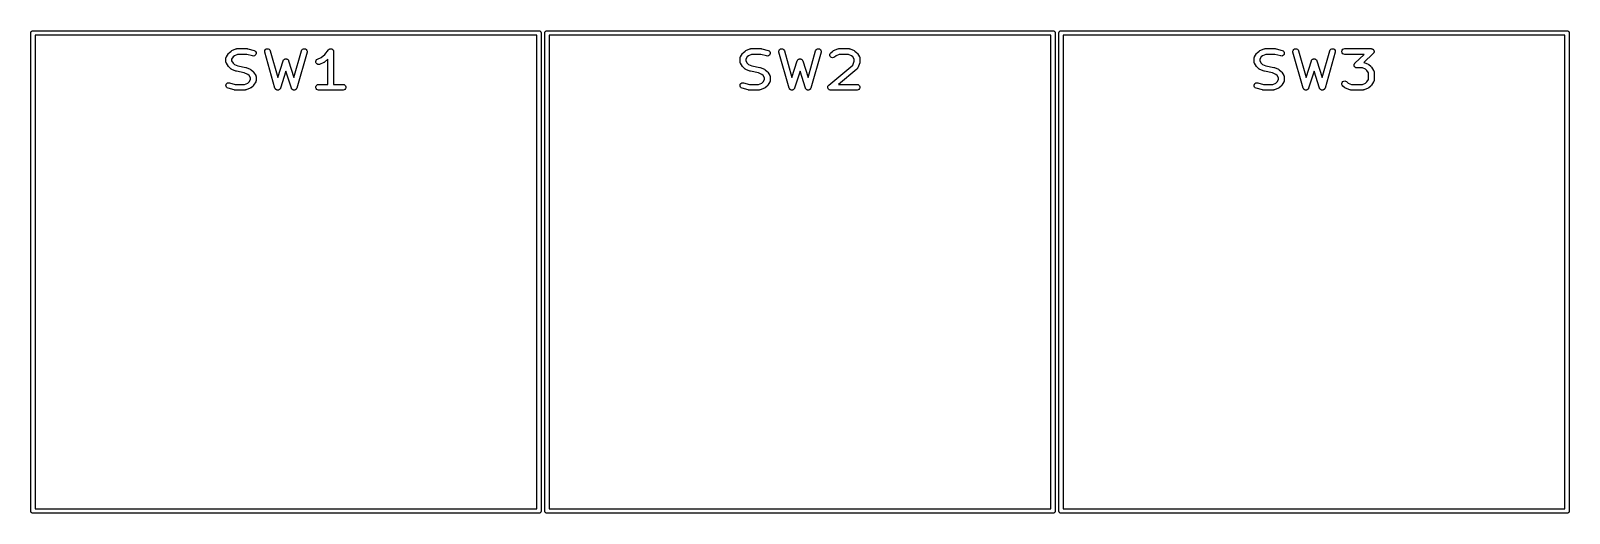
# Model space of a CAD drawing. Extents: x 113 to 222, y -82 to -65.
# Drawn here: x 112.8 to 167.6, y -82.2 to -65.1 of the extents above; entities that cross this region are included whole.
import ezdxf

# ---------------------------------------------------------------- set-up
doc = ezdxf.new("R2010")
doc.units = 0
doc.header["$MEASUREMENT"] = 0
doc.layers.add('BLACK', color=7, linetype='CONTINUOUS')

msp = doc.modelspace()

# ---------------------------------------------------------------- linework, layer by layer
at = {"layer": 'BLACK', "linetype": 'CONTINUOUS'}
for p, q in [((112.851, -65.1277), (112.853, -65.1213)), ((112.853, -65.1213), (112.857, -65.1161)), ((112.857, -65.1161), (112.861, -65.1103)), ((112.861, -65.1103), (112.866, -65.1059)), ((112.866, -65.1059), (112.87, -65.1007)), ((112.87, -65.1007), (112.876, -65.0973)), ((112.876, -65.0973), (112.881, -65.093)), ((112.881, -65.093), (112.888, -65.0907)), ((112.888, -65.0907), (112.894, -65.0873)), ((112.894, -65.0873), (112.9, -65.0861)), ((112.9, -65.0861), (112.907, -65.0838)), ((112.907, -65.0838), (112.913, -65.0838)), ((112.913, -65.0838), (112.913, -65.0838)), ((112.913, -65.0838), (130.927, -65.0838)), ((130.927, -65.0838), (130.933, -65.0838)), ((130.927, -65.0838), (130.927, -65.0838)), ((130.933, -65.0838), (130.94, -65.0861)), ((130.94, -65.0861), (130.946, -65.0873)), ((130.946, -65.0873), (130.952, -65.0907)), ((130.952, -65.0907), (130.959, -65.093)), ((130.959, -65.093), (130.964, -65.0973)), ((130.964, -65.0973), (130.97, -65.1007)), ((130.97, -65.1007), (130.974, -65.1059)), ((130.974, -65.1059), (130.979, -65.1103)), ((130.979, -65.1103), (130.983, -65.1161)), ((130.983, -65.1161), (130.987, -65.1213)), ((130.987, -65.1213), (130.989, -65.1277)), ((131.139, -65.1277), (131.141, -65.1213)), ((131.141, -65.1213), (131.145, -65.1161)), ((131.145, -65.1161), (131.149, -65.1103)), ((131.149, -65.1103), (131.154, -65.1059)), ((131.154, -65.1059), (131.158, -65.1007)), ((131.158, -65.1007), (131.164, -65.0973)), ((131.164, -65.0973), (131.169, -65.093)), ((131.169, -65.093), (131.176, -65.0907)), ((131.176, -65.0907), (131.182, -65.0873)), ((131.182, -65.0873), (131.188, -65.0861)), ((131.188, -65.0861), (131.195, -65.0838)), ((131.195, -65.0838), (131.201, -65.0838)), ((131.201, -65.0838), (131.201, -65.0838)), ((131.201, -65.0838), (149.215, -65.0838)), ((149.215, -65.0838), (149.221, -65.0838)), ((149.215, -65.0838), (149.215, -65.0838)), ((149.221, -65.0838), (149.228, -65.0861)), ((149.228, -65.0861), (149.234, -65.0873)), ((149.234, -65.0873), (149.24, -65.0907)), ((149.24, -65.0907), (149.247, -65.093)), ((149.247, -65.093), (149.252, -65.0973)), ((149.252, -65.0973), (149.258, -65.1007)), ((149.258, -65.1007), (149.262, -65.1059)), ((149.262, -65.1059), (149.267, -65.1103)), ((149.267, -65.1103), (149.271, -65.1161)), ((149.271, -65.1161), (149.275, -65.1213)), ((149.275, -65.1213), (149.277, -65.1277)), ((149.427, -65.1277), (149.429, -65.1213)), ((149.429, -65.1213), (149.433, -65.1161)), ((149.433, -65.1161), (149.437, -65.1103)), ((149.437, -65.1103), (149.442, -65.1059)), ((149.442, -65.1059), (149.446, -65.1007)), ((149.446, -65.1007), (149.452, -65.0973)), ((149.452, -65.0973), (149.457, -65.093)), ((149.457, -65.093), (149.464, -65.0907)), ((149.464, -65.0907), (149.47, -65.0873)), ((149.47, -65.0873), (149.476, -65.0861)), ((149.476, -65.0861), (149.483, -65.0838)), ((149.483, -65.0838), (149.489, -65.0838)), ((149.489, -65.0838), (149.489, -65.0838)), ((149.489, -65.0838), (167.503, -65.0838)), ((167.503, -65.0838), (167.509, -65.0838)), ((167.503, -65.0838), (167.503, -65.0838)), ((167.509, -65.0838), (167.516, -65.0861)), ((167.516, -65.0861), (167.522, -65.0873)), ((167.522, -65.0873), (167.528, -65.0907)), ((167.528, -65.0907), (167.535, -65.093)), ((167.535, -65.093), (167.54, -65.0973)), ((167.54, -65.0973), (167.546, -65.1007)), ((167.546, -65.1007), (167.55, -65.1059)), ((167.55, -65.1059), (167.555, -65.1103)), ((167.555, -65.1103), (167.559, -65.1161)), ((167.559, -65.1161), (167.563, -65.1213)), ((167.563, -65.1213), (167.565, -65.1277)), ((112.844, -65.1466), (112.846, -65.1402)), ((112.844, -65.1533), (112.844, -65.1466)), ((112.844, -82.1667), (112.844, -65.1533)), ((112.846, -65.1402), (112.847, -65.1335)), ((112.847, -65.1335), (112.851, -65.1277)), ((112.996, -65.2362), (112.996, -82.0838)), ((130.844, -65.2362), (112.996, -65.2362)), ((130.844, -82.0838), (130.844, -65.2362)), ((130.989, -65.1277), (130.993, -65.1335)), ((130.993, -65.1335), (130.994, -65.1402)), ((130.994, -65.1402), (130.996, -65.1466)), ((130.996, -65.1466), (130.996, -65.1533)), ((130.996, -65.1533), (130.996, -65.1533)), ((130.996, -65.1533), (130.996, -82.1667)), ((131.132, -65.1466), (131.134, -65.1402)), ((131.132, -65.1533), (131.132, -65.1466)), ((131.132, -82.1667), (131.132, -65.1533)), ((131.134, -65.1402), (131.135, -65.1335)), ((131.135, -65.1335), (131.139, -65.1277)), ((131.284, -65.2362), (131.284, -82.0838)), ((149.132, -65.2362), (131.284, -65.2362)), ((149.132, -82.0838), (149.132, -65.2362)), ((149.277, -65.1277), (149.281, -65.1335)), ((149.281, -65.1335), (149.282, -65.1402)), ((149.282, -65.1402), (149.284, -65.1466)), ((149.284, -65.1466), (149.284, -65.1533)), ((149.284, -65.1533), (149.284, -65.1533)), ((149.284, -65.1533), (149.284, -82.1667)), ((149.42, -65.1466), (149.422, -65.1402)), ((149.42, -65.1533), (149.42, -65.1466)), ((149.42, -82.1667), (149.42, -65.1533)), ((149.422, -65.1402), (149.423, -65.1335)), ((149.423, -65.1335), (149.427, -65.1277)), ((149.572, -65.2362), (149.572, -82.0838)), ((167.42, -65.2362), (149.572, -65.2362)), ((167.42, -82.0838), (167.42, -65.2362)), ((167.565, -65.1277), (167.569, -65.1335)), ((167.569, -65.1335), (167.57, -65.1402)), ((167.57, -65.1402), (167.572, -65.1466)), ((167.572, -65.1466), (167.572, -65.1533)), ((167.572, -65.1533), (167.572, -65.1533)), ((167.572, -65.1533), (167.572, -82.1667)), ((119.786, -66.0627), (119.788, -66.0531)), ((119.786, -66.1836), (119.786, -66.0627)), ((119.788, -66.1932), (119.786, -66.1836)), ((119.788, -66.0434), (119.791, -66.0358)), ((119.788, -66.0531), (119.788, -66.0434)), ((119.788, -66.203), (119.788, -66.1932)), ((119.791, -66.2105), (119.788, -66.203)), ((119.791, -66.0358), (119.793, -66.0279)), ((119.793, -66.2184), (119.791, -66.2105)), ((119.793, -66.0279), (119.797, -66.0195)), ((119.797, -66.2268), (119.793, -66.2184)), ((119.797, -66.0195), (119.801, -66.0104)), ((119.801, -66.0104), (119.873, -65.8895)), ((119.873, -65.8895), (119.885, -65.8767)), ((119.885, -65.8767), (119.896, -65.8637)), ((119.896, -65.8637), (119.968, -65.8032)), ((119.968, -65.8032), (119.981, -65.7956)), ((119.981, -65.7956), (119.994, -65.7875)), ((120.039, -66.0088), (119.99, -66.0908)), ((119.99, -66.0908), (119.99, -66.1555)), ((119.99, -66.1555), (120.039, -66.2376)), ((119.994, -65.7875), (120.139, -65.727)), ((120.086, -65.9691), (120.039, -66.0088)), ((120.199, -65.9224), (120.086, -65.9691)), ((120.139, -65.727), (120.142, -65.7265)), ((120.142, -65.7265), (120.144, -65.7253)), ((120.144, -65.7253), (120.159, -65.7226)), ((120.159, -65.7226), (120.174, -65.7193)), ((120.174, -65.7193), (120.176, -65.7196)), ((120.176, -65.7196), (120.178, -65.7192)), ((120.178, -65.7192), (120.541, -65.7192)), ((120.527, -65.9224), (120.199, -65.9224)), ((120.732, -65.9791), (120.527, -65.9224)), ((120.541, -65.7192), (120.555, -65.7216)), ((120.555, -65.7216), (120.568, -65.7229)), ((120.568, -65.7229), (120.786, -65.7834)), ((120.767, -65.9825), (120.732, -65.9791)), ((120.801, -65.9737), (120.767, -65.9825)), ((120.786, -65.7834), (120.818, -65.7986)), ((120.83, -65.9537), (120.801, -65.9737)), ((120.818, -65.7986), (120.843, -65.8237)), ((120.851, -65.925), (120.83, -65.9537)), ((120.843, -65.8237), (120.857, -65.8559)), ((120.86, -65.891), (120.851, -65.925)), ((120.857, -65.8559), (120.86, -65.891)), ((121.166, -65.8136), (121.174, -65.7794)), ((121.169, -65.8487), (121.166, -65.8136)), ((121.532, -67.1187), (121.169, -65.8487)), ((121.174, -65.7794), (121.194, -65.7501)), ((121.194, -65.7501), (121.222, -65.7294)), ((121.222, -65.7294), (121.256, -65.7197)), ((121.256, -65.7197), (121.292, -65.7222)), ((121.292, -65.7222), (121.324, -65.7366)), ((121.324, -65.7366), (121.349, -65.7611)), ((121.349, -65.7611), (121.365, -65.7929)), ((121.365, -65.7929), (121.635, -66.7402)), ((121.635, -66.7402), (121.823, -66.1527)), ((121.823, -66.1527), (121.825, -66.1491)), ((121.825, -66.1491), (121.826, -66.1452)), ((121.826, -66.1452), (121.833, -66.1336)), ((121.833, -66.1336), (121.84, -66.1214)), ((121.84, -66.1214), (121.843, -66.1187)), ((121.843, -66.1187), (121.845, -66.1153)), ((121.845, -66.1153), (121.856, -66.1069)), ((121.856, -66.1069), (121.866, -66.0977)), ((121.866, -66.0977), (121.87, -66.0962)), ((121.87, -66.0962), (121.873, -66.0937)), ((121.873, -66.0937), (121.886, -66.0895)), ((121.886, -66.0895), (121.898, -66.0843)), ((121.898, -66.0843), (121.902, -66.0842)), ((121.902, -66.0842), (121.906, -66.083)), ((121.906, -66.083), (121.92, -66.0835)), ((121.92, -66.0835), (121.934, -66.083)), ((121.934, -66.083), (121.938, -66.0842)), ((121.938, -66.0842), (121.942, -66.0843)), ((121.942, -66.0843), (121.954, -66.0895)), ((121.954, -66.0895), (121.967, -66.0937)), ((121.967, -66.0937), (121.97, -66.0962)), ((121.97, -66.0962), (121.974, -66.0977)), ((121.974, -66.0977), (121.984, -66.1069)), ((121.984, -66.1069), (121.995, -66.1153)), ((121.995, -66.1153), (121.997, -66.1187)), ((121.997, -66.1187), (122, -66.1214)), ((122, -66.1214), (122.007, -66.1336)), ((122.007, -66.1336), (122.014, -66.1452)), ((122.014, -66.1452), (122.015, -66.1491)), ((122.015, -66.1491), (122.017, -66.1527)), ((122.017, -66.1527), (122.205, -66.7402)), ((122.205, -66.7402), (122.475, -65.7929)), ((122.671, -65.8487), (122.308, -67.1187)), ((122.475, -65.7929), (122.491, -65.7611)), ((122.491, -65.7611), (122.516, -65.7366)), ((122.516, -65.7366), (122.548, -65.7222)), ((122.548, -65.7222), (122.584, -65.7197)), ((122.584, -65.7197), (122.618, -65.7294)), ((122.618, -65.7294), (122.646, -65.7501)), ((122.646, -65.7501), (122.666, -65.7794)), ((122.666, -65.7794), (122.674, -65.8136)), ((122.674, -65.8136), (122.671, -65.8487)), ((122.98, -66.1706), (122.991, -66.1369)), ((122.982, -66.2058), (122.98, -66.1706)), ((122.996, -66.2384), (122.982, -66.2058)), ((122.991, -66.1369), (123.012, -66.1089)), ((123.012, -66.1089), (123.042, -66.0898)), ((123.042, -66.0898), (123.173, -66.0353)), ((123.265, -66.2169), (123.12, -66.2774)), ((123.173, -66.0353), (123.299, -65.9307)), ((123.278, -66.2087), (123.265, -66.2169)), ((123.291, -66.2012), (123.278, -66.2087)), ((123.415, -66.0982), (123.291, -66.2012)), ((123.299, -65.9307), (123.437, -65.7573)), ((123.415, -66.9892), (123.415, -66.0982)), ((123.437, -65.7573), (123.438, -65.7565)), ((123.438, -65.7565), (123.439, -65.7555)), ((123.439, -65.7555), (123.451, -65.7449)), ((123.451, -65.7449), (123.464, -65.734)), ((123.464, -65.734), (123.465, -65.7336)), ((123.465, -65.7336), (123.466, -65.7328)), ((123.466, -65.7328), (123.481, -65.7272)), ((123.481, -65.7272), (123.497, -65.7212)), ((123.497, -65.7212), (123.498, -65.7211)), ((123.498, -65.7211), (123.499, -65.7207)), ((123.499, -65.7207), (123.515, -65.7207)), ((123.515, -65.7207), (123.532, -65.7203)), ((123.532, -65.7203), (123.533, -65.7207)), ((123.533, -65.7207), (123.534, -65.7207)), ((123.534, -65.7207), (123.55, -65.7264)), ((123.55, -65.7264), (123.565, -65.7316)), ((123.565, -65.7316), (123.566, -65.7324)), ((123.566, -65.7324), (123.567, -65.7328)), ((123.567, -65.7328), (123.58, -65.7434)), ((123.58, -65.7434), (123.593, -65.7537)), ((123.593, -65.7537), (123.593, -65.7547)), ((123.593, -65.7547), (123.594, -65.7555)), ((123.594, -65.7555), (123.603, -65.7697)), ((123.603, -65.7697), (123.611, -65.7838)), ((123.611, -65.7838), (123.611, -65.785)), ((123.611, -65.785), (123.612, -65.786)), ((123.612, -65.786), (123.615, -65.8023)), ((123.615, -65.8023), (123.618, -65.8184)), ((123.618, -65.8184), (123.618, -65.8196)), ((123.618, -65.8196), (123.618, -65.8208)), ((123.618, -65.8208), (123.618, -66.9892)), ((138.074, -66.0627), (138.076, -66.0531)), ((138.074, -66.1836), (138.074, -66.0627)), ((138.076, -66.1932), (138.074, -66.1836)), ((138.076, -66.0434), (138.079, -66.0358)), ((138.076, -66.0531), (138.076, -66.0434)), ((138.076, -66.203), (138.076, -66.1932)), ((138.079, -66.2105), (138.076, -66.203)), ((138.079, -66.0358), (138.081, -66.0279)), ((138.081, -66.2184), (138.079, -66.2105)), ((138.081, -66.0279), (138.085, -66.0195)), ((138.085, -66.2268), (138.081, -66.2184)), ((138.085, -66.0195), (138.089, -66.0104)), ((138.089, -66.0104), (138.161, -65.8895)), ((138.161, -65.8895), (138.173, -65.8767)), ((138.173, -65.8767), (138.184, -65.8637)), ((138.184, -65.8637), (138.256, -65.8032)), ((138.256, -65.8032), (138.269, -65.7956)), ((138.269, -65.7956), (138.282, -65.7875)), ((138.327, -66.0088), (138.278, -66.0908)), ((138.278, -66.0908), (138.278, -66.1555)), ((138.278, -66.1555), (138.327, -66.2376)), ((138.282, -65.7875), (138.427, -65.727)), ((138.374, -65.9691), (138.327, -66.0088)), ((138.487, -65.9224), (138.374, -65.9691)), ((138.427, -65.727), (138.43, -65.7265)), ((138.43, -65.7265), (138.432, -65.7253)), ((138.432, -65.7253), (138.447, -65.7226)), ((138.447, -65.7226), (138.462, -65.7193)), ((138.462, -65.7193), (138.464, -65.7196)), ((138.464, -65.7196), (138.466, -65.7192)), ((138.466, -65.7192), (138.829, -65.7192)), ((138.815, -65.9224), (138.487, -65.9224)), ((139.02, -65.9791), (138.815, -65.9224)), ((138.829, -65.7192), (138.843, -65.7216)), ((138.843, -65.7216), (138.856, -65.7229)), ((138.856, -65.7229), (139.074, -65.7834)), ((139.055, -65.9825), (139.02, -65.9791)), ((139.089, -65.9737), (139.055, -65.9825)), ((139.074, -65.7834), (139.106, -65.7986)), ((139.118, -65.9537), (139.089, -65.9737)), ((139.106, -65.7986), (139.131, -65.8237)), ((139.139, -65.925), (139.118, -65.9537)), ((139.131, -65.8237), (139.145, -65.8559)), ((139.148, -65.891), (139.139, -65.925)), ((139.145, -65.8559), (139.148, -65.891)), ((139.454, -65.8136), (139.462, -65.7794)), ((139.457, -65.8487), (139.454, -65.8136)), ((139.82, -67.1187), (139.457, -65.8487)), ((139.462, -65.7794), (139.482, -65.7501)), ((139.482, -65.7501), (139.51, -65.7294)), ((139.51, -65.7294), (139.544, -65.7197)), ((139.544, -65.7197), (139.58, -65.7222)), ((139.58, -65.7222), (139.612, -65.7366)), ((139.612, -65.7366), (139.637, -65.7611)), ((139.637, -65.7611), (139.653, -65.7929)), ((139.653, -65.7929), (139.923, -66.7402)), ((139.923, -66.7402), (140.111, -66.1527)), ((140.111, -66.1527), (140.113, -66.1491)), ((140.113, -66.1491), (140.114, -66.1452)), ((140.114, -66.1452), (140.121, -66.1336)), ((140.121, -66.1336), (140.128, -66.1214)), ((140.128, -66.1214), (140.131, -66.1187)), ((140.131, -66.1187), (140.133, -66.1153)), ((140.133, -66.1153), (140.144, -66.1069)), ((140.144, -66.1069), (140.154, -66.0977)), ((140.154, -66.0977), (140.158, -66.0962)), ((140.158, -66.0962), (140.161, -66.0937)), ((140.161, -66.0937), (140.174, -66.0895)), ((140.174, -66.0895), (140.186, -66.0843)), ((140.186, -66.0843), (140.19, -66.0842)), ((140.19, -66.0842), (140.194, -66.083)), ((140.194, -66.083), (140.208, -66.0835)), ((140.208, -66.0835), (140.222, -66.083)), ((140.222, -66.083), (140.226, -66.0842)), ((140.226, -66.0842), (140.23, -66.0843)), ((140.23, -66.0843), (140.242, -66.0895)), ((140.242, -66.0895), (140.255, -66.0937)), ((140.255, -66.0937), (140.258, -66.0962)), ((140.258, -66.0962), (140.262, -66.0977)), ((140.262, -66.0977), (140.272, -66.1069)), ((140.272, -66.1069), (140.283, -66.1153)), ((140.283, -66.1153), (140.285, -66.1187)), ((140.285, -66.1187), (140.288, -66.1214)), ((140.288, -66.1214), (140.295, -66.1336)), ((140.295, -66.1336), (140.302, -66.1452)), ((140.302, -66.1452), (140.303, -66.1491)), ((140.303, -66.1491), (140.305, -66.1527)), ((140.305, -66.1527), (140.493, -66.7402)), ((140.493, -66.7402), (140.763, -65.7929)), ((140.959, -65.8487), (140.596, -67.1187)), ((140.763, -65.7929), (140.779, -65.7611)), ((140.779, -65.7611), (140.804, -65.7366)), ((140.804, -65.7366), (140.836, -65.7222)), ((140.836, -65.7222), (140.872, -65.7197)), ((140.872, -65.7197), (140.906, -65.7294)), ((140.906, -65.7294), (140.934, -65.7501)), ((140.934, -65.7501), (140.954, -65.7794)), ((140.954, -65.7794), (140.962, -65.8136)), ((140.962, -65.8136), (140.959, -65.8487)), ((141.269, -65.9237), (141.281, -65.8906)), ((141.269, -65.959), (141.269, -65.9237)), ((141.281, -65.9922), (141.269, -65.959)), ((141.281, -65.8906), (141.304, -65.8637)), ((141.304, -66.0193), (141.281, -65.9922)), ((141.304, -65.8637), (141.377, -65.8032)), ((141.334, -66.0371), (141.304, -66.0193)), ((141.369, -66.0433), (141.334, -66.0371)), ((141.404, -66.0373), (141.369, -66.0433)), ((141.377, -65.8032), (141.39, -65.7956)), ((141.39, -65.7956), (141.403, -65.7875)), ((141.403, -65.7875), (141.548, -65.727)), ((141.434, -66.0198), (141.404, -66.0373)), ((141.495, -65.9691), (141.434, -66.0198)), ((141.607, -65.9224), (141.495, -65.9691)), ((141.548, -65.727), (141.55, -65.7265)), ((141.55, -65.7265), (141.552, -65.7253)), ((141.552, -65.7253), (141.567, -65.7226)), ((141.567, -65.7226), (141.582, -65.7193)), ((141.582, -65.7193), (141.585, -65.7196)), ((141.585, -65.7196), (141.587, -65.7192)), ((141.587, -65.7192), (141.95, -65.7192)), ((141.929, -65.9224), (141.607, -65.9224)), ((142.042, -65.9691), (141.929, -65.9224)), ((141.95, -65.7192), (141.952, -65.7196)), ((141.952, -65.7196), (141.954, -65.7193)), ((141.954, -65.7193), (141.969, -65.7226)), ((141.969, -65.7226), (141.984, -65.7253)), ((141.984, -65.7253), (141.987, -65.7265)), ((141.987, -65.7265), (141.989, -65.727)), ((141.989, -65.727), (142.134, -65.7875)), ((142.089, -66.0088), (142.042, -65.9691)), ((142.083, -66.3035), (142.138, -66.1641)), ((142.138, -66.0908), (142.089, -66.0088)), ((142.134, -65.7875), (142.147, -65.7956)), ((142.138, -66.1641), (142.138, -66.0908)), ((142.147, -65.7956), (142.16, -65.8032)), ((142.16, -65.8032), (142.232, -65.8637)), ((142.232, -65.8637), (142.243, -65.8766)), ((142.243, -65.8766), (142.255, -65.8895)), ((142.255, -65.8895), (142.327, -66.0104)), ((142.327, -66.0104), (142.331, -66.0195)), ((142.331, -66.0195), (142.335, -66.0279)), ((142.335, -66.2198), (142.334, -66.2214)), ((142.335, -66.0279), (142.337, -66.0358)), ((142.338, -66.2026), (142.335, -66.2184)), ((142.335, -66.2184), (142.335, -66.2198)), ((142.337, -66.0358), (142.34, -66.0434)), ((142.342, -66.1868), (142.338, -66.2026)), ((142.34, -66.0434), (142.34, -66.0531)), ((142.34, -66.0531), (142.342, -66.0627)), ((142.342, -66.1836), (142.341, -66.1852)), ((142.341, -66.1852), (142.342, -66.1868)), ((142.342, -66.0627), (142.342, -66.1836)), ((156.362, -66.0627), (156.364, -66.0531)), ((156.362, -66.1836), (156.362, -66.0627)), ((156.364, -66.1932), (156.362, -66.1836)), ((156.364, -66.0434), (156.367, -66.0358)), ((156.364, -66.0531), (156.364, -66.0434)), ((156.364, -66.203), (156.364, -66.1932)), ((156.367, -66.2105), (156.364, -66.203)), ((156.367, -66.0358), (156.369, -66.0279)), ((156.369, -66.2184), (156.367, -66.2105)), ((156.369, -66.0279), (156.373, -66.0195)), ((156.373, -66.2268), (156.369, -66.2184)), ((156.373, -66.0195), (156.377, -66.0104)), ((156.377, -66.0104), (156.449, -65.8895)), ((156.449, -65.8895), (156.461, -65.8767)), ((156.461, -65.8767), (156.472, -65.8637)), ((156.472, -65.8637), (156.544, -65.8032)), ((156.544, -65.8032), (156.557, -65.7956)), ((156.557, -65.7956), (156.57, -65.7875)), ((156.615, -66.0088), (156.566, -66.0908)), ((156.566, -66.0908), (156.566, -66.1555)), ((156.566, -66.1555), (156.615, -66.2376)), ((156.57, -65.7875), (156.715, -65.727)), ((156.662, -65.9691), (156.615, -66.0088)), ((156.775, -65.9224), (156.662, -65.9691)), ((156.715, -65.727), (156.718, -65.7265)), ((156.718, -65.7265), (156.72, -65.7253)), ((156.72, -65.7253), (156.735, -65.7226)), ((156.735, -65.7226), (156.75, -65.7193)), ((156.75, -65.7193), (156.752, -65.7196)), ((156.752, -65.7196), (156.754, -65.7192)), ((156.754, -65.7192), (157.117, -65.7192)), ((157.103, -65.9224), (156.775, -65.9224)), ((157.308, -65.9791), (157.103, -65.9224)), ((157.117, -65.7192), (157.131, -65.7216)), ((157.131, -65.7216), (157.144, -65.7229)), ((157.144, -65.7229), (157.362, -65.7834)), ((157.343, -65.9825), (157.308, -65.9791)), ((157.377, -65.9737), (157.343, -65.9825)), ((157.362, -65.7834), (157.394, -65.7986)), ((157.406, -65.9537), (157.377, -65.9737)), ((157.394, -65.7986), (157.419, -65.8237)), ((157.427, -65.925), (157.406, -65.9537)), ((157.419, -65.8237), (157.433, -65.8559)), ((157.436, -65.891), (157.427, -65.925)), ((157.433, -65.8559), (157.436, -65.891)), ((157.742, -65.8136), (157.75, -65.7794)), ((157.745, -65.8487), (157.742, -65.8136)), ((158.108, -67.1187), (157.745, -65.8487)), ((157.75, -65.7794), (157.77, -65.7501)), ((157.77, -65.7501), (157.798, -65.7294)), ((157.798, -65.7294), (157.832, -65.7197)), ((157.832, -65.7197), (157.868, -65.7222)), ((157.868, -65.7222), (157.9, -65.7366)), ((157.9, -65.7366), (157.925, -65.7611)), ((157.925, -65.7611), (157.941, -65.7929)), ((157.941, -65.7929), (158.211, -66.7402)), ((158.211, -66.7402), (158.399, -66.1527)), ((158.399, -66.1527), (158.401, -66.1491)), ((158.401, -66.1491), (158.402, -66.1452)), ((158.402, -66.1452), (158.409, -66.1336)), ((158.409, -66.1336), (158.416, -66.1214)), ((158.416, -66.1214), (158.419, -66.1187)), ((158.419, -66.1187), (158.421, -66.1153)), ((158.421, -66.1153), (158.432, -66.1069)), ((158.432, -66.1069), (158.442, -66.0977)), ((158.442, -66.0977), (158.446, -66.0962)), ((158.446, -66.0962), (158.449, -66.0937)), ((158.449, -66.0937), (158.462, -66.0895)), ((158.462, -66.0895), (158.474, -66.0843)), ((158.474, -66.0843), (158.478, -66.0842)), ((158.478, -66.0842), (158.482, -66.083)), ((158.482, -66.083), (158.496, -66.0835)), ((158.496, -66.0835), (158.51, -66.083)), ((158.51, -66.083), (158.514, -66.0842)), ((158.514, -66.0842), (158.518, -66.0843)), ((158.518, -66.0843), (158.53, -66.0895)), ((158.53, -66.0895), (158.543, -66.0937)), ((158.543, -66.0937), (158.546, -66.0962)), ((158.546, -66.0962), (158.55, -66.0977)), ((158.55, -66.0977), (158.56, -66.1069)), ((158.56, -66.1069), (158.571, -66.1153)), ((158.571, -66.1153), (158.573, -66.1187)), ((158.573, -66.1187), (158.576, -66.1214)), ((158.576, -66.1214), (158.583, -66.1336)), ((158.583, -66.1336), (158.59, -66.1452)), ((158.59, -66.1452), (158.591, -66.1491)), ((158.591, -66.1491), (158.593, -66.1527)), ((158.593, -66.1527), (158.781, -66.7402)), ((158.781, -66.7402), (159.051, -65.7929)), ((159.247, -65.8487), (158.884, -67.1187)), ((159.051, -65.7929), (159.067, -65.7611)), ((159.067, -65.7611), (159.092, -65.7366)), ((159.092, -65.7366), (159.124, -65.7222)), ((159.124, -65.7222), (159.16, -65.7197)), ((159.16, -65.7197), (159.194, -65.7294)), ((159.194, -65.7294), (159.222, -65.7501)), ((159.222, -65.7501), (159.242, -65.7794)), ((159.242, -65.7794), (159.25, -65.8136)), ((159.25, -65.8136), (159.247, -65.8487)), ((159.485, -65.8031), (159.497, -65.77)), ((159.485, -65.8384), (159.485, -65.8031)), ((159.497, -65.8716), (159.485, -65.8384)), ((159.497, -65.77), (159.519, -65.7429)), ((159.519, -65.8986), (159.497, -65.8716)), ((159.519, -65.7429), (159.55, -65.7253)), ((159.55, -65.9162), (159.519, -65.8986)), ((159.55, -65.7253), (159.585, -65.7192)), ((159.585, -65.9224), (159.55, -65.9162)), ((159.585, -65.7192), (160.528, -65.7192)), ((160.274, -65.9224), (159.585, -65.9224)), ((159.95, -66.231), (160.274, -65.9224)), ((160.598, -65.8943), (160.268, -66.2084)), ((160.268, -66.2084), (160.272, -66.2091)), ((160.272, -66.2091), (160.274, -66.2103)), ((160.274, -66.2103), (160.277, -66.2108)), ((160.277, -66.2108), (160.422, -66.2713)), ((160.528, -65.7192), (160.542, -65.7217)), ((160.542, -65.7217), (160.557, -65.7233)), ((160.557, -65.7233), (160.56, -65.7247)), ((160.56, -65.7247), (160.563, -65.7253)), ((160.563, -65.7253), (160.575, -65.7325)), ((160.575, -65.7325), (160.588, -65.739)), ((160.588, -65.739), (160.591, -65.7413)), ((160.591, -65.7413), (160.593, -65.7429)), ((160.593, -65.7429), (160.603, -65.7541)), ((160.607, -65.8827), (160.598, -65.8943)), ((160.603, -65.7541), (160.613, -65.7645)), ((160.616, -65.8716), (160.607, -65.8827)), ((160.613, -65.7645), (160.614, -65.7675)), ((160.614, -65.7675), (160.616, -65.77)), ((160.616, -65.77), (160.621, -65.7836)), ((160.617, -65.8685), (160.616, -65.8716)), ((160.619, -65.8659), (160.617, -65.8685)), ((160.623, -65.852), (160.619, -65.8659)), ((160.621, -65.7836), (160.627, -65.7969)), ((160.628, -65.8384), (160.623, -65.852)), ((160.627, -65.7969), (160.627, -65.8001)), ((160.627, -65.8001), (160.628, -65.8031)), ((160.628, -65.8031), (160.628, -65.8176)), ((160.628, -65.8176), (160.629, -65.8321)), ((160.629, -65.8321), (160.628, -65.8352)), ((160.628, -65.8352), (160.628, -65.8384)), ((119.801, -66.2359), (119.797, -66.2268)), ((119.873, -66.3569), (119.801, -66.2359)), ((119.885, -66.3697), (119.873, -66.3569)), ((119.896, -66.3826), (119.885, -66.3697)), ((119.968, -66.4431), (119.896, -66.3826)), ((119.981, -66.4507), (119.968, -66.4431)), ((119.994, -66.4588), (119.981, -66.4507)), ((120.139, -66.5193), (119.994, -66.4588)), ((120.039, -66.2376), (120.086, -66.2772)), ((120.086, -66.2772), (120.208, -66.328)), ((120.149, -66.5214), (120.139, -66.5193)), ((120.158, -66.525), (120.149, -66.5214)), ((120.438, -66.5835), (120.158, -66.525)), ((120.208, -66.328), (120.489, -66.3865)), ((120.56, -66.6344), (120.438, -66.5835)), ((120.489, -66.3865), (120.498, -66.3901)), ((120.498, -66.3901), (120.508, -66.3922)), ((120.508, -66.3922), (120.653, -66.4527)), ((120.608, -66.674), (120.56, -66.6344)), ((120.657, -66.7561), (120.608, -66.674)), ((120.653, -66.4527), (120.666, -66.4609)), ((120.657, -66.8207), (120.657, -66.7561)), ((120.666, -66.4609), (120.679, -66.4684)), ((120.679, -66.4684), (120.751, -66.5289)), ((120.751, -66.5289), (120.762, -66.5419)), ((120.762, -66.5419), (120.773, -66.5547)), ((120.773, -66.5547), (120.846, -66.6756)), ((120.846, -66.6756), (120.849, -66.6847)), ((120.849, -66.6847), (120.854, -66.6932)), ((120.854, -66.6932), (120.856, -66.7011)), ((120.856, -66.7011), (120.859, -66.7086)), ((120.859, -66.7086), (120.859, -66.7183)), ((120.859, -66.7183), (120.86, -66.7279)), ((120.86, -66.7279), (120.86, -66.8489)), ((121.92, -66.517), (121.726, -67.1217)), ((122.114, -67.1217), (121.92, -66.517)), ((123.019, -66.2644), (122.996, -66.2384)), ((123.051, -66.2806), (123.019, -66.2644)), ((123.086, -66.2851), (123.051, -66.2806)), ((123.12, -66.2774), (123.086, -66.2851)), ((138.089, -66.2359), (138.085, -66.2268)), ((138.161, -66.3569), (138.089, -66.2359)), ((138.173, -66.3697), (138.161, -66.3569)), ((138.184, -66.3826), (138.173, -66.3697)), ((138.256, -66.4431), (138.184, -66.3826)), ((138.269, -66.4507), (138.256, -66.4431)), ((138.282, -66.4588), (138.269, -66.4507)), ((138.427, -66.5193), (138.282, -66.4588)), ((138.327, -66.2376), (138.374, -66.2772)), ((138.374, -66.2772), (138.496, -66.328)), ((138.437, -66.5214), (138.427, -66.5193)), ((138.446, -66.525), (138.437, -66.5214)), ((138.726, -66.5835), (138.446, -66.525)), ((138.496, -66.328), (138.777, -66.3865)), ((138.848, -66.6344), (138.726, -66.5835)), ((138.777, -66.3865), (138.786, -66.3901)), ((138.786, -66.3901), (138.796, -66.3922)), ((138.796, -66.3922), (138.941, -66.4527)), ((138.896, -66.674), (138.848, -66.6344)), ((138.945, -66.7561), (138.896, -66.674)), ((138.941, -66.4527), (138.954, -66.4609)), ((138.945, -66.8207), (138.945, -66.7561)), ((138.954, -66.4609), (138.967, -66.4684)), ((138.967, -66.4684), (139.039, -66.5289)), ((139.039, -66.5289), (139.05, -66.5419)), ((139.05, -66.5419), (139.061, -66.5547)), ((139.061, -66.5547), (139.134, -66.6756)), ((139.134, -66.6756), (139.137, -66.6847)), ((139.137, -66.6847), (139.142, -66.6932)), ((139.142, -66.6932), (139.144, -66.7011)), ((139.144, -66.7011), (139.147, -66.7086)), ((139.147, -66.7086), (139.147, -66.7183)), ((139.147, -66.7183), (139.148, -66.7279)), ((139.148, -66.7279), (139.148, -66.8489)), ((140.208, -66.517), (140.014, -67.1217)), ((140.402, -67.1217), (140.208, -66.517)), ((141.232, -67.0127), (142.083, -66.3035)), ((142.232, -66.4431), (141.577, -66.9892)), ((142.237, -66.4374), (142.232, -66.4431)), ((142.243, -66.4328), (142.237, -66.4374)), ((142.249, -66.424), (142.243, -66.4328)), ((142.255, -66.4162), (142.249, -66.424)), ((142.258, -66.4091), (142.255, -66.4162)), ((142.262, -66.4028), (142.258, -66.4091)), ((142.334, -66.2214), (142.262, -66.4028)), ((156.377, -66.2359), (156.373, -66.2268)), ((156.449, -66.3569), (156.377, -66.2359)), ((156.461, -66.3697), (156.449, -66.3569)), ((156.472, -66.3826), (156.461, -66.3697)), ((156.544, -66.4431), (156.472, -66.3826)), ((156.557, -66.4507), (156.544, -66.4431)), ((156.57, -66.4588), (156.557, -66.4507)), ((156.715, -66.5193), (156.57, -66.4588)), ((156.615, -66.2376), (156.662, -66.2772)), ((156.662, -66.2772), (156.784, -66.328)), ((156.725, -66.5214), (156.715, -66.5193)), ((156.734, -66.525), (156.725, -66.5214)), ((157.014, -66.5835), (156.734, -66.525)), ((156.784, -66.328), (157.065, -66.3865)), ((157.136, -66.6344), (157.014, -66.5835)), ((157.065, -66.3865), (157.074, -66.3901)), ((157.074, -66.3901), (157.084, -66.3922)), ((157.084, -66.3922), (157.229, -66.4527)), ((157.184, -66.674), (157.136, -66.6344)), ((157.233, -66.7561), (157.184, -66.674)), ((157.229, -66.4527), (157.242, -66.4609)), ((157.233, -66.8207), (157.233, -66.7561)), ((157.242, -66.4609), (157.255, -66.4684)), ((157.255, -66.4684), (157.327, -66.5289)), ((157.327, -66.5289), (157.338, -66.5419)), ((157.338, -66.5419), (157.349, -66.5547)), ((157.349, -66.5547), (157.422, -66.6756)), ((157.422, -66.6756), (157.425, -66.6847)), ((157.425, -66.6847), (157.43, -66.6932)), ((157.43, -66.6932), (157.432, -66.7011)), ((157.432, -66.7011), (157.435, -66.7086)), ((157.435, -66.7086), (157.435, -66.7183)), ((157.435, -66.7183), (157.436, -66.7279)), ((157.436, -66.7279), (157.436, -66.8489)), ((158.496, -66.517), (158.302, -67.1217)), ((158.69, -67.1217), (158.496, -66.517)), ((159.919, -66.2933), (159.92, -66.2902)), ((159.92, -66.3077), (159.919, -66.2933)), ((159.92, -66.2869), (159.925, -66.2733)), ((159.92, -66.2902), (159.92, -66.2869)), ((159.92, -66.3222), (159.92, -66.3077)), ((159.921, -66.3253), (159.92, -66.3222)), ((159.921, -66.3285), (159.921, -66.3253)), ((159.927, -66.3418), (159.921, -66.3285)), ((159.925, -66.2733), (159.929, -66.2594)), ((159.932, -66.3554), (159.927, -66.3418)), ((159.929, -66.2594), (159.931, -66.2568)), ((159.931, -66.2568), (159.932, -66.2538)), ((159.932, -66.2538), (159.941, -66.2427)), ((159.934, -66.3579), (159.932, -66.3554)), ((159.935, -66.3608), (159.934, -66.3579)), ((159.945, -66.3713), (159.935, -66.3608)), ((159.941, -66.2427), (159.95, -66.231)), ((159.955, -66.3824), (159.945, -66.3713)), ((159.957, -66.384), (159.955, -66.3824)), ((159.96, -66.3864), (159.957, -66.384)), ((159.973, -66.3928), (159.96, -66.3864)), ((159.985, -66.4001), (159.973, -66.3928)), ((159.988, -66.4006), (159.985, -66.4001)), ((159.991, -66.4021), (159.988, -66.4006)), ((160.006, -66.4037), (159.991, -66.4021)), ((160.02, -66.4062), (160.006, -66.4037)), ((160.217, -66.4062), (160.02, -66.4062)), ((160.33, -66.4529), (160.217, -66.4062)), ((160.377, -66.4926), (160.33, -66.4529)), ((160.426, -66.5746), (160.377, -66.4926)), ((160.422, -66.2713), (160.435, -66.2795)), ((160.426, -66.8207), (160.426, -66.5746)), ((160.435, -66.2795), (160.448, -66.287)), ((160.448, -66.287), (160.52, -66.3475)), ((160.52, -66.3475), (160.531, -66.3604)), ((160.531, -66.3604), (160.543, -66.3733)), ((160.543, -66.3733), (160.615, -66.4942)), ((160.615, -66.4942), (160.619, -66.5033)), ((160.619, -66.5033), (160.623, -66.5117)), ((160.623, -66.5117), (160.625, -66.5197)), ((160.625, -66.5197), (160.628, -66.5272)), ((160.628, -66.5272), (160.628, -66.5369)), ((160.628, -66.5369), (160.63, -66.5465)), ((160.63, -66.5465), (160.63, -66.8489)), ((119.787, -67.0205), (119.796, -66.9865)), ((119.79, -67.0557), (119.787, -67.0205)), ((119.804, -67.0878), (119.79, -67.0557)), ((119.796, -66.9865), (119.817, -66.9578)), ((119.829, -67.113), (119.804, -67.0878)), ((119.817, -66.9578), (119.846, -66.9378)), ((119.861, -67.1282), (119.829, -67.113)), ((119.846, -66.9378), (119.88, -66.929)), ((120.079, -67.1887), (119.861, -67.1282)), ((119.88, -66.929), (119.915, -66.9324)), ((119.915, -66.9324), (120.12, -66.9892)), ((120.092, -67.19), (120.079, -67.1887)), ((120.106, -67.1924), (120.092, -67.19)), ((120.469, -67.1924), (120.106, -67.1924)), ((120.12, -66.9892), (120.448, -66.9892)), ((120.448, -66.9892), (120.56, -66.9424)), ((120.471, -67.192), (120.469, -67.1924)), ((120.473, -67.1923), (120.471, -67.192)), ((120.488, -67.1889), (120.473, -67.1923)), ((120.503, -67.1862), (120.488, -67.1889)), ((120.505, -67.1851), (120.503, -67.1862)), ((120.508, -67.1846), (120.505, -67.1851)), ((120.653, -67.1241), (120.508, -67.1846)), ((120.56, -66.9424), (120.608, -66.9028)), ((120.608, -66.9028), (120.657, -66.8207)), ((120.666, -67.1159), (120.653, -67.1241)), ((120.679, -67.1083), (120.666, -67.1159)), ((120.751, -67.0479), (120.679, -67.1083)), ((120.762, -67.0349), (120.751, -67.0479)), ((120.773, -67.0221), (120.762, -67.0349)), ((120.846, -66.9011), (120.773, -67.0221)), ((120.849, -66.892), (120.846, -66.9011)), ((120.854, -66.8836), (120.849, -66.892)), ((120.856, -66.8757), (120.854, -66.8836)), ((120.859, -66.8682), (120.856, -66.8757)), ((120.86, -66.8489), (120.859, -66.8585)), ((120.859, -66.8585), (120.859, -66.8682)), ((121.534, -67.1238), (121.532, -67.1187)), ((121.536, -67.1293), (121.534, -67.1238)), ((121.542, -67.1395), (121.536, -67.1293)), ((121.547, -67.1504), (121.542, -67.1395)), ((121.552, -67.1543), (121.547, -67.1504)), ((121.555, -67.1591), (121.552, -67.1543)), ((121.564, -67.1665), (121.555, -67.1591)), ((121.573, -67.1749), (121.564, -67.1665)), ((121.578, -67.1772), (121.573, -67.1749)), ((121.582, -67.1807), (121.578, -67.1772)), ((121.594, -67.1844), (121.582, -67.1807)), ((121.605, -67.1893), (121.594, -67.1844)), ((121.611, -67.1897), (121.605, -67.1893)), ((121.616, -67.1914), (121.611, -67.1897)), ((121.628, -67.191), (121.616, -67.1914)), ((121.64, -67.1918), (121.628, -67.191)), ((121.646, -67.1903), (121.64, -67.1918)), ((121.651, -67.1901), (121.646, -67.1903)), ((121.663, -67.1855), (121.651, -67.1901)), ((121.674, -67.1821), (121.663, -67.1855)), ((121.679, -67.1788), (121.674, -67.1821)), ((121.684, -67.1767), (121.679, -67.1788)), ((121.693, -67.1685), (121.684, -67.1767)), ((121.703, -67.1614), (121.693, -67.1685)), ((121.706, -67.1568), (121.703, -67.1614)), ((121.71, -67.153), (121.706, -67.1568)), ((121.716, -67.1422), (121.71, -67.153)), ((121.722, -67.1322), (121.716, -67.1422)), ((121.724, -67.1267), (121.722, -67.1322)), ((121.726, -67.1217), (121.724, -67.1267)), ((122.116, -67.1267), (122.114, -67.1217)), ((122.118, -67.1322), (122.116, -67.1267)), ((122.124, -67.1422), (122.118, -67.1322)), ((122.13, -67.153), (122.124, -67.1422)), ((122.134, -67.1568), (122.13, -67.153)), ((122.137, -67.1614), (122.134, -67.1568)), ((122.147, -67.1685), (122.137, -67.1614)), ((122.156, -67.1767), (122.147, -67.1685)), ((122.161, -67.1788), (122.156, -67.1767)), ((122.166, -67.1821), (122.161, -67.1788)), ((122.177, -67.1855), (122.166, -67.1821)), ((122.189, -67.1901), (122.177, -67.1855)), ((122.194, -67.1903), (122.189, -67.1901)), ((122.2, -67.1918), (122.194, -67.1903)), ((122.212, -67.191), (122.2, -67.1918)), ((122.224, -67.1914), (122.212, -67.191)), ((122.229, -67.1897), (122.224, -67.1914)), ((122.235, -67.1893), (122.229, -67.1897)), ((122.246, -67.1844), (122.235, -67.1893)), ((122.258, -67.1807), (122.246, -67.1844)), ((122.262, -67.1772), (122.258, -67.1807)), ((122.267, -67.1749), (122.262, -67.1772)), ((122.276, -67.1665), (122.267, -67.1749)), ((122.285, -67.1591), (122.276, -67.1665)), ((122.288, -67.1543), (122.285, -67.1591)), ((122.293, -67.1504), (122.288, -67.1543)), ((122.298, -67.1395), (122.293, -67.1504)), ((122.304, -67.1293), (122.298, -67.1395)), ((122.306, -67.1238), (122.304, -67.1293)), ((122.308, -67.1187), (122.306, -67.1238)), ((122.981, -67.0731), (122.993, -67.04)), ((122.981, -67.1084), (122.981, -67.0731)), ((122.993, -67.1416), (122.981, -67.1084)), ((122.993, -67.04), (123.016, -67.0129)), ((123.016, -67.1686), (122.993, -67.1416)), ((123.016, -67.0129), (123.046, -66.9953)), ((123.046, -67.1862), (123.016, -67.1686)), ((123.046, -66.9953), (123.081, -66.9892)), ((123.081, -67.1924), (123.046, -67.1862)), ((123.081, -66.9892), (123.415, -66.9892)), ((123.952, -67.1924), (123.081, -67.1924)), ((123.618, -66.9892), (123.952, -66.9892)), ((123.952, -66.9892), (123.987, -66.9953)), ((123.987, -67.1862), (123.952, -67.1924)), ((123.987, -66.9953), (124.017, -67.0129)), ((124.017, -67.1686), (123.987, -67.1862)), ((124.017, -67.0129), (124.04, -67.04)), ((124.04, -67.1416), (124.017, -67.1686)), ((124.04, -67.04), (124.052, -67.0731)), ((124.052, -67.1084), (124.04, -67.1416)), ((124.052, -67.0731), (124.052, -67.1084)), ((138.075, -67.0205), (138.084, -66.9865)), ((138.078, -67.0557), (138.075, -67.0205)), ((138.092, -67.0878), (138.078, -67.0557)), ((138.084, -66.9865), (138.105, -66.9578)), ((138.117, -67.113), (138.092, -67.0878)), ((138.105, -66.9578), (138.134, -66.9378)), ((138.149, -67.1282), (138.117, -67.113)), ((138.134, -66.9378), (138.168, -66.929)), ((138.367, -67.1887), (138.149, -67.1282)), ((138.168, -66.929), (138.203, -66.9324)), ((138.203, -66.9324), (138.408, -66.9892)), ((138.38, -67.19), (138.367, -67.1887)), ((138.394, -67.1924), (138.38, -67.19)), ((138.757, -67.1924), (138.394, -67.1924)), ((138.408, -66.9892), (138.736, -66.9892)), ((138.736, -66.9892), (138.848, -66.9424)), ((138.759, -67.192), (138.757, -67.1924)), ((138.761, -67.1923), (138.759, -67.192)), ((138.776, -67.1889), (138.761, -67.1923)), ((138.791, -67.1862), (138.776, -67.1889)), ((138.793, -67.1851), (138.791, -67.1862)), ((138.796, -67.1846), (138.793, -67.1851)), ((138.941, -67.1241), (138.796, -67.1846)), ((138.848, -66.9424), (138.896, -66.9028)), ((138.896, -66.9028), (138.945, -66.8207)), ((138.954, -67.1159), (138.941, -67.1241)), ((138.967, -67.1083), (138.954, -67.1159)), ((139.039, -67.0479), (138.967, -67.1083)), ((139.05, -67.0349), (139.039, -67.0479)), ((139.061, -67.0221), (139.05, -67.0349)), ((139.134, -66.9011), (139.061, -67.0221)), ((139.137, -66.892), (139.134, -66.9011)), ((139.142, -66.8836), (139.137, -66.892)), ((139.144, -66.8757), (139.142, -66.8836)), ((139.147, -66.8682), (139.144, -66.8757)), ((139.148, -66.8489), (139.147, -66.8585)), ((139.147, -66.8585), (139.147, -66.8682)), ((139.822, -67.1238), (139.82, -67.1187)), ((139.824, -67.1293), (139.822, -67.1238)), ((139.83, -67.1395), (139.824, -67.1293)), ((139.835, -67.1504), (139.83, -67.1395)), ((139.84, -67.1543), (139.835, -67.1504)), ((139.843, -67.1591), (139.84, -67.1543)), ((139.852, -67.1665), (139.843, -67.1591)), ((139.861, -67.1749), (139.852, -67.1665)), ((139.866, -67.1772), (139.861, -67.1749)), ((139.87, -67.1807), (139.866, -67.1772)), ((139.882, -67.1844), (139.87, -67.1807)), ((139.893, -67.1893), (139.882, -67.1844)), ((139.899, -67.1897), (139.893, -67.1893)), ((139.904, -67.1914), (139.899, -67.1897)), ((139.916, -67.191), (139.904, -67.1914)), ((139.928, -67.1918), (139.916, -67.191)), ((139.934, -67.1903), (139.928, -67.1918)), ((139.939, -67.1901), (139.934, -67.1903)), ((139.951, -67.1855), (139.939, -67.1901)), ((139.962, -67.1821), (139.951, -67.1855)), ((139.967, -67.1788), (139.962, -67.1821)), ((139.972, -67.1767), (139.967, -67.1788)), ((139.981, -67.1685), (139.972, -67.1767)), ((139.991, -67.1614), (139.981, -67.1685)), ((139.994, -67.1568), (139.991, -67.1614)), ((139.998, -67.153), (139.994, -67.1568)), ((140.004, -67.1422), (139.998, -67.153)), ((140.01, -67.1322), (140.004, -67.1422)), ((140.012, -67.1267), (140.01, -67.1322)), ((140.014, -67.1217), (140.012, -67.1267)), ((140.404, -67.1267), (140.402, -67.1217)), ((140.406, -67.1322), (140.404, -67.1267)), ((140.412, -67.1422), (140.406, -67.1322)), ((140.418, -67.153), (140.412, -67.1422)), ((140.422, -67.1568), (140.418, -67.153)), ((140.425, -67.1614), (140.422, -67.1568)), ((140.435, -67.1685), (140.425, -67.1614)), ((140.444, -67.1767), (140.435, -67.1685)), ((140.449, -67.1788), (140.444, -67.1767)), ((140.454, -67.1821), (140.449, -67.1788)), ((140.465, -67.1855), (140.454, -67.1821)), ((140.477, -67.1901), (140.465, -67.1855)), ((140.482, -67.1903), (140.477, -67.1901)), ((140.488, -67.1918), (140.482, -67.1903)), ((140.5, -67.191), (140.488, -67.1918)), ((140.512, -67.1914), (140.5, -67.191)), ((140.517, -67.1897), (140.512, -67.1914)), ((140.523, -67.1893), (140.517, -67.1897)), ((140.534, -67.1844), (140.523, -67.1893)), ((140.546, -67.1807), (140.534, -67.1844)), ((140.55, -67.1772), (140.546, -67.1807)), ((140.555, -67.1749), (140.55, -67.1772)), ((140.564, -67.1665), (140.555, -67.1749)), ((140.573, -67.1591), (140.564, -67.1665)), ((140.576, -67.1543), (140.573, -67.1591)), ((140.581, -67.1504), (140.576, -67.1543)), ((140.586, -67.1395), (140.581, -67.1504)), ((140.592, -67.1293), (140.586, -67.1395)), ((140.594, -67.1238), (140.592, -67.1293)), ((140.596, -67.1187), (140.594, -67.1238)), ((141.196, -67.1081), (141.197, -67.0904)), ((141.197, -67.1082), (141.196, -67.1081)), ((141.197, -67.0728), (141.203, -67.0563)), ((141.197, -67.073), (141.197, -67.0728)), ((141.197, -67.0731), (141.197, -67.073)), ((141.197, -67.0904), (141.197, -67.0731)), ((141.197, -67.1084), (141.197, -67.1082)), ((141.202, -67.1247), (141.197, -67.1084)), ((141.208, -67.1413), (141.202, -67.1247)), ((141.203, -67.0563), (141.209, -67.04)), ((141.209, -67.1414), (141.208, -67.1413)), ((141.209, -67.0397), (141.22, -67.0263)), ((141.209, -67.0398), (141.209, -67.0397)), ((141.209, -67.04), (141.209, -67.0398)), ((141.209, -67.1416), (141.209, -67.1414)), ((141.22, -67.155), (141.209, -67.1416)), ((141.22, -67.0263), (141.231, -67.0129)), ((141.231, -67.1684), (141.22, -67.155)), ((141.231, -67.0129), (141.232, -67.0127)), ((141.231, -67.0129), (141.231, -67.0129)), ((141.231, -67.1685), (141.231, -67.1684)), ((141.231, -67.1686), (141.231, -67.1685)), ((141.246, -67.1774), (141.231, -67.1686)), ((141.261, -67.1861), (141.246, -67.1774)), ((141.262, -67.1862), (141.261, -67.1861)), ((141.279, -67.1893), (141.262, -67.1862)), ((141.262, -67.1862), (141.262, -67.1862)), ((141.296, -67.1924), (141.279, -67.1893)), ((141.297, -67.1924), (141.296, -67.1923)), ((141.296, -67.1923), (141.296, -67.1924)), ((142.24, -67.1924), (141.297, -67.1924)), ((141.577, -66.9892), (142.24, -66.9892)), ((142.24, -66.9892), (142.275, -66.9953)), ((142.275, -67.1862), (142.24, -67.1924)), ((142.275, -66.9953), (142.305, -67.0129)), ((142.305, -67.1686), (142.275, -67.1862)), ((142.305, -67.0129), (142.328, -67.04)), ((142.328, -67.1416), (142.305, -67.1686)), ((142.328, -67.04), (142.34, -67.0731)), ((142.34, -67.1084), (142.328, -67.1416)), ((142.34, -67.0731), (142.34, -67.1084)), ((156.363, -67.0205), (156.372, -66.9865)), ((156.366, -67.0557), (156.363, -67.0205)), ((156.38, -67.0878), (156.366, -67.0557)), ((156.372, -66.9865), (156.393, -66.9578)), ((156.405, -67.113), (156.38, -67.0878)), ((156.393, -66.9578), (156.422, -66.9378)), ((156.437, -67.1282), (156.405, -67.113)), ((156.422, -66.9378), (156.456, -66.929)), ((156.655, -67.1887), (156.437, -67.1282)), ((156.456, -66.929), (156.491, -66.9324)), ((156.491, -66.9324), (156.696, -66.9892)), ((156.668, -67.19), (156.655, -67.1887)), ((156.682, -67.1924), (156.668, -67.19)), ((157.045, -67.1924), (156.682, -67.1924)), ((156.696, -66.9892), (157.024, -66.9892)), ((157.024, -66.9892), (157.136, -66.9424)), ((157.047, -67.192), (157.045, -67.1924)), ((157.049, -67.1923), (157.047, -67.192)), ((157.064, -67.1889), (157.049, -67.1923)), ((157.079, -67.1862), (157.064, -67.1889)), ((157.081, -67.1851), (157.079, -67.1862)), ((157.084, -67.1846), (157.081, -67.1851)), ((157.229, -67.1241), (157.084, -67.1846)), ((157.136, -66.9424), (157.184, -66.9028)), ((157.184, -66.9028), (157.233, -66.8207)), ((157.242, -67.1159), (157.229, -67.1241)), ((157.255, -67.1083), (157.242, -67.1159)), ((157.327, -67.0479), (157.255, -67.1083)), ((157.338, -67.0349), (157.327, -67.0479)), ((157.349, -67.0221), (157.338, -67.0349)), ((157.422, -66.9011), (157.349, -67.0221)), ((157.425, -66.892), (157.422, -66.9011)), ((157.43, -66.8836), (157.425, -66.892)), ((157.432, -66.8757), (157.43, -66.8836)), ((157.435, -66.8682), (157.432, -66.8757)), ((157.436, -66.8489), (157.435, -66.8585)), ((157.435, -66.8585), (157.435, -66.8682)), ((158.11, -67.1238), (158.108, -67.1187)), ((158.112, -67.1293), (158.11, -67.1238)), ((158.118, -67.1395), (158.112, -67.1293)), ((158.123, -67.1504), (158.118, -67.1395)), ((158.128, -67.1543), (158.123, -67.1504)), ((158.131, -67.1591), (158.128, -67.1543)), ((158.14, -67.1665), (158.131, -67.1591)), ((158.149, -67.1749), (158.14, -67.1665)), ((158.154, -67.1772), (158.149, -67.1749)), ((158.158, -67.1807), (158.154, -67.1772)), ((158.17, -67.1844), (158.158, -67.1807)), ((158.181, -67.1893), (158.17, -67.1844)), ((158.187, -67.1897), (158.181, -67.1893)), ((158.192, -67.1914), (158.187, -67.1897)), ((158.204, -67.191), (158.192, -67.1914)), ((158.216, -67.1918), (158.204, -67.191)), ((158.222, -67.1903), (158.216, -67.1918)), ((158.227, -67.1901), (158.222, -67.1903)), ((158.239, -67.1855), (158.227, -67.1901)), ((158.25, -67.1821), (158.239, -67.1855)), ((158.255, -67.1788), (158.25, -67.1821)), ((158.26, -67.1767), (158.255, -67.1788)), ((158.269, -67.1685), (158.26, -67.1767)), ((158.279, -67.1614), (158.269, -67.1685)), ((158.282, -67.1568), (158.279, -67.1614)), ((158.286, -67.153), (158.282, -67.1568)), ((158.292, -67.1422), (158.286, -67.153)), ((158.298, -67.1322), (158.292, -67.1422)), ((158.3, -67.1267), (158.298, -67.1322)), ((158.302, -67.1217), (158.3, -67.1267)), ((158.692, -67.1267), (158.69, -67.1217)), ((158.694, -67.1322), (158.692, -67.1267)), ((158.7, -67.1422), (158.694, -67.1322)), ((158.706, -67.153), (158.7, -67.1422)), ((158.71, -67.1568), (158.706, -67.153)), ((158.713, -67.1614), (158.71, -67.1568)), ((158.723, -67.1685), (158.713, -67.1614)), ((158.732, -67.1767), (158.723, -67.1685)), ((158.737, -67.1788), (158.732, -67.1767)), ((158.742, -67.1821), (158.737, -67.1788)), ((158.753, -67.1855), (158.742, -67.1821)), ((158.765, -67.1901), (158.753, -67.1855)), ((158.77, -67.1903), (158.765, -67.1901)), ((158.776, -67.1918), (158.77, -67.1903)), ((158.788, -67.191), (158.776, -67.1918)), ((158.8, -67.1914), (158.788, -67.191)), ((158.805, -67.1897), (158.8, -67.1914)), ((158.811, -67.1893), (158.805, -67.1897)), ((158.822, -67.1844), (158.811, -67.1893)), ((158.834, -67.1807), (158.822, -67.1844)), ((158.838, -67.1772), (158.834, -67.1807)), ((158.843, -67.1749), (158.838, -67.1772)), ((158.852, -67.1665), (158.843, -67.1749)), ((158.861, -67.1591), (158.852, -67.1665)), ((158.864, -67.1543), (158.861, -67.1591)), ((158.869, -67.1504), (158.864, -67.1543)), ((158.874, -67.1395), (158.869, -67.1504)), ((158.88, -67.1293), (158.874, -67.1395)), ((158.882, -67.1238), (158.88, -67.1293)), ((158.884, -67.1187), (158.882, -67.1238)), ((159.484, -66.9525), (159.496, -66.9193)), ((159.485, -66.9878), (159.484, -66.9525)), ((159.497, -67.0209), (159.485, -66.9878)), ((159.496, -66.9193), (159.519, -66.8922)), ((159.52, -67.0479), (159.497, -67.0209)), ((159.519, -66.8922), (159.549, -66.8745)), ((159.592, -67.1083), (159.52, -67.0479)), ((159.549, -66.8745), (159.584, -66.8682)), ((159.584, -66.8682), (159.619, -66.8742)), ((159.605, -67.1159), (159.592, -67.1083)), ((159.618, -67.1241), (159.605, -67.1159)), ((159.763, -67.1846), (159.618, -67.1241)), ((159.619, -66.8742), (159.65, -66.8918)), ((159.65, -66.8918), (159.71, -66.9424)), ((159.71, -66.9424), (159.823, -66.9892)), ((159.766, -67.1851), (159.763, -67.1846)), ((159.768, -67.1862), (159.766, -67.1851)), ((159.783, -67.1889), (159.768, -67.1862)), ((159.798, -67.1923), (159.783, -67.1889)), ((159.8, -67.192), (159.798, -67.1923)), ((159.802, -67.1924), (159.8, -67.192)), ((160.238, -67.1924), (159.802, -67.1924)), ((159.823, -66.9892), (160.217, -66.9892)), ((160.217, -66.9892), (160.33, -66.9424)), ((160.24, -67.192), (160.238, -67.1924)), ((160.242, -67.1923), (160.24, -67.192)), ((160.257, -67.1889), (160.242, -67.1923)), ((160.272, -67.1862), (160.257, -67.1889)), ((160.274, -67.1851), (160.272, -67.1862)), ((160.277, -67.1846), (160.274, -67.1851)), ((160.422, -67.1241), (160.277, -67.1846)), ((160.33, -66.9424), (160.377, -66.9028)), ((160.377, -66.9028), (160.426, -66.8207)), ((160.435, -67.1159), (160.422, -67.1241)), ((160.448, -67.1083), (160.435, -67.1159)), ((160.52, -67.0479), (160.448, -67.1083)), ((160.531, -67.0349), (160.52, -67.0479)), ((160.543, -67.0221), (160.531, -67.0349)), ((160.615, -66.9011), (160.543, -67.0221)), ((160.619, -66.892), (160.615, -66.9011)), ((160.623, -66.8836), (160.619, -66.892)), ((160.625, -66.8757), (160.623, -66.8836)), ((160.628, -66.8682), (160.625, -66.8757)), ((160.63, -66.8489), (160.628, -66.8585)), ((160.628, -66.8585), (160.628, -66.8682)), ((112.996, -82.0838), (130.844, -82.0838)), ((131.284, -82.0838), (149.132, -82.0838)), ((149.572, -82.0838), (167.42, -82.0838)), ((112.844, -82.1734), (112.844, -82.1667)), ((112.844, -82.1667), (112.844, -82.1667)), ((112.846, -82.1798), (112.844, -82.1734)), ((112.847, -82.1865), (112.846, -82.1798)), ((112.851, -82.1923), (112.847, -82.1865)), ((112.853, -82.1987), (112.851, -82.1923)), ((112.857, -82.2039), (112.853, -82.1987)), ((112.861, -82.2097), (112.857, -82.2039)), ((112.866, -82.2141), (112.861, -82.2097)), ((112.87, -82.2193), (112.866, -82.2141)), ((112.876, -82.2227), (112.87, -82.2193)), ((112.881, -82.227), (112.876, -82.2227)), ((112.888, -82.2293), (112.881, -82.227)), ((112.894, -82.2327), (112.888, -82.2293)), ((112.9, -82.2339), (112.894, -82.2327)), ((112.907, -82.2362), (112.9, -82.2339)), ((112.913, -82.2362), (112.907, -82.2362)), ((130.927, -82.2362), (112.913, -82.2362)), ((112.913, -82.2362), (112.913, -82.2362)), ((130.933, -82.2362), (130.927, -82.2362)), ((130.927, -82.2362), (130.927, -82.2362)), ((130.94, -82.2339), (130.933, -82.2362)), ((130.946, -82.2327), (130.94, -82.2339)), ((130.952, -82.2293), (130.946, -82.2327)), ((130.959, -82.227), (130.952, -82.2293)), ((130.964, -82.2227), (130.959, -82.227)), ((130.97, -82.2193), (130.964, -82.2227)), ((130.974, -82.2141), (130.97, -82.2193)), ((130.979, -82.2097), (130.974, -82.2141)), ((130.983, -82.2039), (130.979, -82.2097)), ((130.987, -82.1987), (130.983, -82.2039)), ((130.989, -82.1923), (130.987, -82.1987)), ((130.993, -82.1865), (130.989, -82.1923)), ((130.994, -82.1798), (130.993, -82.1865)), ((130.996, -82.1734), (130.994, -82.1798)), ((130.996, -82.1667), (130.996, -82.1667)), ((130.996, -82.1667), (130.996, -82.1734)), ((131.132, -82.1734), (131.132, -82.1667)), ((131.132, -82.1667), (131.132, -82.1667)), ((131.134, -82.1798), (131.132, -82.1734)), ((131.135, -82.1865), (131.134, -82.1798)), ((131.139, -82.1923), (131.135, -82.1865)), ((131.141, -82.1987), (131.139, -82.1923)), ((131.145, -82.2039), (131.141, -82.1987)), ((131.149, -82.2097), (131.145, -82.2039)), ((131.154, -82.2141), (131.149, -82.2097)), ((131.158, -82.2193), (131.154, -82.2141)), ((131.164, -82.2227), (131.158, -82.2193)), ((131.169, -82.227), (131.164, -82.2227)), ((131.176, -82.2293), (131.169, -82.227)), ((131.182, -82.2327), (131.176, -82.2293)), ((131.188, -82.2339), (131.182, -82.2327)), ((131.195, -82.2362), (131.188, -82.2339)), ((131.201, -82.2362), (131.195, -82.2362)), ((149.215, -82.2362), (131.201, -82.2362)), ((131.201, -82.2362), (131.201, -82.2362)), ((149.221, -82.2362), (149.215, -82.2362)), ((149.215, -82.2362), (149.215, -82.2362)), ((149.228, -82.2339), (149.221, -82.2362)), ((149.234, -82.2327), (149.228, -82.2339)), ((149.24, -82.2293), (149.234, -82.2327)), ((149.247, -82.227), (149.24, -82.2293)), ((149.252, -82.2227), (149.247, -82.227)), ((149.258, -82.2193), (149.252, -82.2227)), ((149.262, -82.2141), (149.258, -82.2193)), ((149.267, -82.2097), (149.262, -82.2141)), ((149.271, -82.2039), (149.267, -82.2097)), ((149.275, -82.1987), (149.271, -82.2039)), ((149.277, -82.1923), (149.275, -82.1987)), ((149.281, -82.1865), (149.277, -82.1923)), ((149.282, -82.1798), (149.281, -82.1865)), ((149.284, -82.1734), (149.282, -82.1798)), ((149.284, -82.1667), (149.284, -82.1667)), ((149.284, -82.1667), (149.284, -82.1734)), ((149.42, -82.1734), (149.42, -82.1667)), ((149.42, -82.1667), (149.42, -82.1667)), ((149.422, -82.1798), (149.42, -82.1734)), ((149.423, -82.1865), (149.422, -82.1798)), ((149.427, -82.1923), (149.423, -82.1865)), ((149.429, -82.1987), (149.427, -82.1923)), ((149.433, -82.2039), (149.429, -82.1987)), ((149.437, -82.2097), (149.433, -82.2039)), ((149.442, -82.2141), (149.437, -82.2097)), ((149.446, -82.2193), (149.442, -82.2141)), ((149.452, -82.2227), (149.446, -82.2193)), ((149.457, -82.227), (149.452, -82.2227)), ((149.464, -82.2293), (149.457, -82.227)), ((149.47, -82.2327), (149.464, -82.2293)), ((149.476, -82.2339), (149.47, -82.2327)), ((149.483, -82.2362), (149.476, -82.2339)), ((149.489, -82.2362), (149.483, -82.2362)), ((167.503, -82.2362), (149.489, -82.2362)), ((149.489, -82.2362), (149.489, -82.2362)), ((167.509, -82.2362), (167.503, -82.2362)), ((167.503, -82.2362), (167.503, -82.2362)), ((167.516, -82.2339), (167.509, -82.2362)), ((167.522, -82.2327), (167.516, -82.2339)), ((167.528, -82.2293), (167.522, -82.2327)), ((167.535, -82.227), (167.528, -82.2293)), ((167.54, -82.2227), (167.535, -82.227)), ((167.546, -82.2193), (167.54, -82.2227)), ((167.55, -82.2141), (167.546, -82.2193)), ((167.555, -82.2097), (167.55, -82.2141)), ((167.559, -82.2039), (167.555, -82.2097)), ((167.563, -82.1987), (167.559, -82.2039)), ((167.565, -82.1923), (167.563, -82.1987)), ((167.569, -82.1865), (167.565, -82.1923)), ((167.57, -82.1798), (167.569, -82.1865)), ((167.572, -82.1734), (167.57, -82.1798)), ((167.572, -82.1667), (167.572, -82.1667)), ((167.572, -82.1667), (167.572, -82.1734))]:
    msp.add_line(p, q, dxfattribs=at)

doc.saveas('drawing.dxf')
